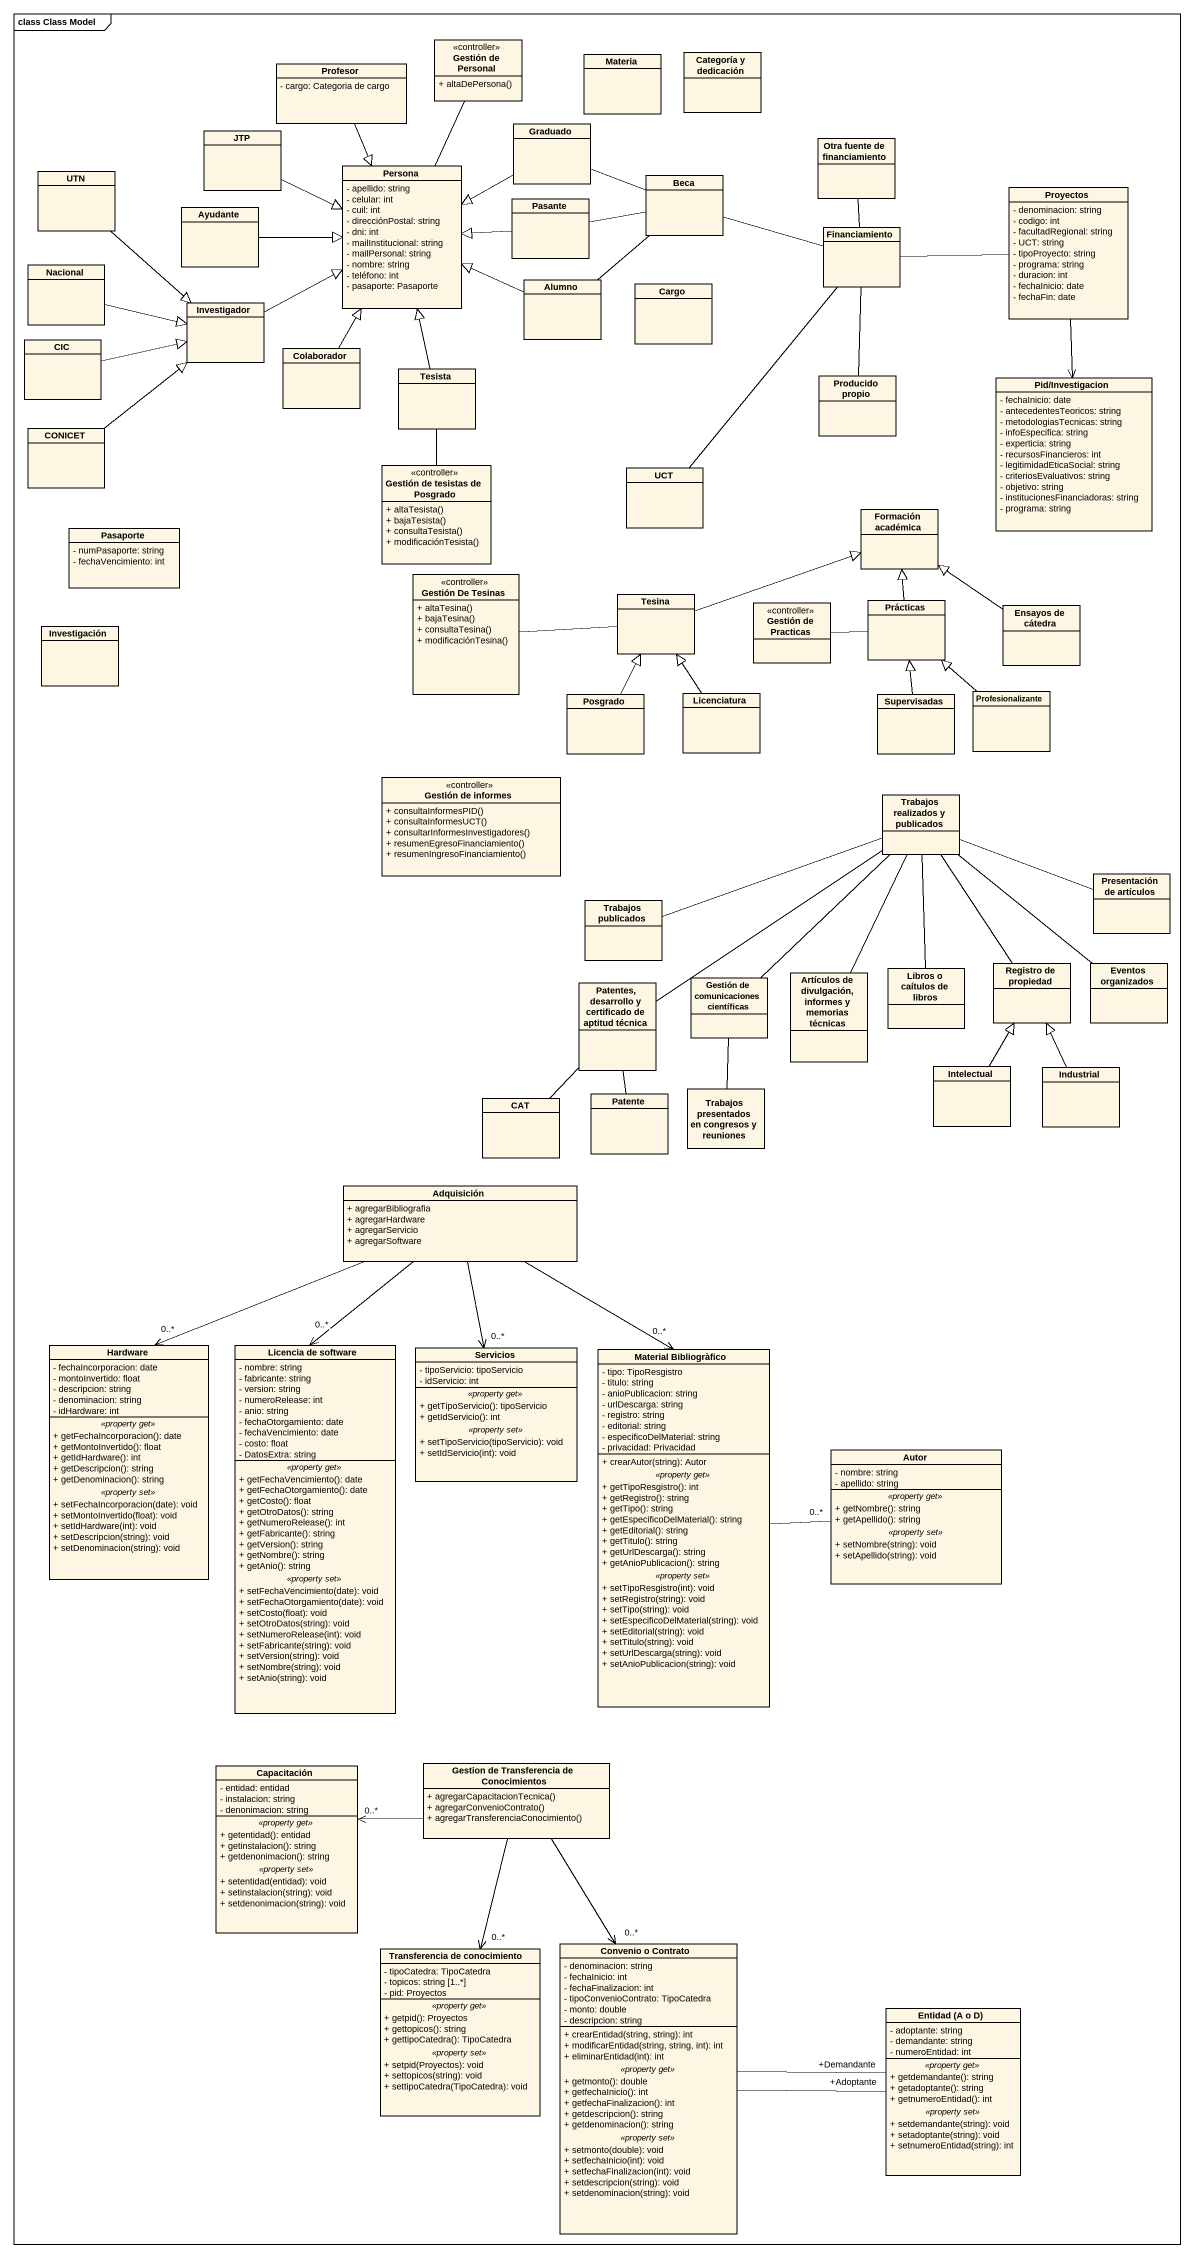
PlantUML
@startuml
mainframe class Class Model
hide circle
hide empty members
skinparam classAttributeIconSize 0
class "Gestión de Personal" as Gestión_de_Personal <<controller>> {
  + altaDePersona()
}
class Profesor {
  - cargo: Categoria de cargo
}
class Materia
class "Categoría y dedicación" as Categoría_y_dedicación
class JTP
class Graduado
class "Otra fuente de financiamiento" as Otra_fuente_de
class UTN
class Persona {
  - apellido: string
  - celular: int
  - cuil: int
  - direcciónPostal: string
  - dni: int
  - mailInstitucional: string
  - mailPersonal: string
  - nombre: string
  - teléfono: int
  - pasaporte: Pasaporte
}
class Pasante
class Beca
class Proyectos {
  - denominacion: string
  - codigo: int
  - facultadRegional: string
  - UCT: string
  - tipoProyecto: string
  - programa: string
  - duracion: int
  - fechaInicio: date
  - fechaFin: date
}
class Ayudante
class Financiamiento
class Nacional
class Investigador
class Alumno
class Cargo
class CIC
class Colaborador
class Tesista
class "Producido propio" as Producido_propio
class "Pid/Investigacion" as Pid_Investigacion {
  - fechaInicio: date
  - antecedentesTeoricos: string
  - metodologiasTecnicas: string
  - infoEspecifica: string
  - experticia: string
  - recursosFinancieros: int
  - legitimidadEticaSocial: string
  - criteriosEvaluativos: string
  - objetivo: string
  - institucionesFinanciadoras: string
  - programa: string
}
class CONICET
class "Gestión de tesistas de Posgrado" as Gestión_de_tesistas_de <<controller>> {
  + altaTesista()
  + bajaTesista()
  + consultaTesista()
  + modificaciónTesista()
}
class UCT
class "Formación académica" as Formación_académica
class Pasaporte {
  - numPasaporte: string
  - fechaVencimiento: int
}
class "Gestión De Tesinas" as Gestión_De_Tesinas <<controller>> {
  + altaTesina()
  + bajaTesina()
  + consultaTesina()
  + modificaciónTesina()
}
class Investigación
class Tesina
class "Gestión de Practicas" as Gestión_de_Practicas <<controller>>
class Prácticas
class "Ensayos de cátedra" as Ensayos_de_cátedra
class Posgrado
class Licenciatura
class Supervisadas
class Profesionalizante
class "Gestión de informes" as Gestión_de_informes <<controller>> {
  + consultaInformesPID()
  + consultaInformesUCT()
  + consultarInformesInvestigadores()
  + resumenEgresoFinanciamiento()
  + resumenIngresoFinanciamiento()
}
class "Trabajos realizados y publicados" as Trabajos_realizados_y
class "Presentación de artículos" as Presentación_de_artículos
class "Trabajos publicados" as Trabajos_publicados
class "Artículos de divulgación, informes y memorias técnicas" as Artículos_de_divulgación
class "Libros o caítulos de libros" as Libros_o_caítulos_de_libros
class "Registro de propiedad" as Registro_de_propiedad
class "Eventos organizados" as Eventos_organizados
class "Patentes, desarrollo y certificado de aptitud técnica" as Patentes_desarrollo_y
class "Gestión de comunicaciones científicas" as Gestión_de_comunicaciones
class "Trabajos presentados en congresos y reuniones" as Trabajos_presentados_en
class Intelectual
class Industrial
class CAT
class Patente
class Adquisición {
  + agregarBibliografia
  + agregarHardware
  + agregarServicio
  + agregarSoftware
}
class Hardware {
  - fechaIncorporacion: date
  - montoInvertido: float
  - descripcion: string
  - denominacion: string
  - idHardware: int
  .. <<property get>> ..
  + getFechaIncorporacion(): date
  + getMontoInvertido(): float
  + getIdHardware(): int
  + getDescripcion(): string
  + getDenominacion(): string
  .. <<property set>> ..
  + setFechaIncorporacion(date): void
  + setMontoInvertido(float): void
  + setIdHardware(int): void
  + setDescripcion(string): void
  + setDenominacion(string): void
}
class "Licencia de software" as Licencia_de_software {
  - nombre: string
  - fabricante: string
  - version: string
  - numeroRelease: int
  - anio: string
  - fechaOtorgamiento: date
  - fechaVencimiento: date
  - costo: float
  - DatosExtra: string
  .. <<property get>> ..
  + getFechaVencimiento(): date
  + getFechaOtorgamiento(): date
  + getCosto(): float
  + getOtroDatos(): string
  + getNumeroRelease(): int
  + getFabricante(): string
  + getVersion(): string
  + getNombre(): string
  + getAnio(): string
  .. <<property set>> ..
  + setFechaVencimiento(date): void
  + setFechaOtorgamiento(date): void
  + setCosto(float): void
  + setOtroDatos(string): void
  + setNumeroRelease(int): void
  + setFabricante(string): void
  + setVersion(string): void
  + setNombre(string): void
  + setAnio(string): void
}
class Servicios {
  - tipoServicio: tipoServicio
  - idServicio: int
  .. <<property get>> ..
  + getTipoServicio(): tipoServicio
  + getIdServicio(): int
  .. <<property set>> ..
  + setTipoServicio(tipoServicio): void
  + setIdServicio(int): void
}
class "Material Bibliogràfico" as Material_Bibliogràfico {
  - tipo: TipoResgistro
  - titulo: string
  - anioPublicacion: string
  - urlDescarga: string
  - registro: string
  - editorial: string
  - especificoDelMaterial: string
  - privacidad: Privacidad
  --
  + crearAutor(string): Autor
  .. <<property get>> ..
  + getTipoResgistro(): int
  + getRegistro(): string
  + getTipo(): string
  + getEspecificoDelMaterial(): string
  + getEditorial(): string
  + getTitulo(): string
  + getUrlDescarga(): string
  + getAnioPublicacion(): string
  .. <<property set>> ..
  + setTipoResgistro(int): void
  + setRegistro(string): void
  + setTipo(string): void
  + setEspecificoDelMaterial(string): void
  + setEditorial(string): void
  + setTitulo(string): void
  + setUrlDescarga(string): void
  + setAnioPublicacion(string): void
}
class Autor {
  - nombre: string
  - apellido: string
  .. <<property get>> ..
  + getNombre(): string
  + getApellido(): string
  .. <<property set>> ..
  + setNombre(string): void
  + setApellido(string): void
}
class Capacitación {
  - entidad: entidad
  - instalacion: string
  - denonimacion: string
  .. <<property get>> ..
  + getentidad(): entidad
  + getinstalacion(): string
  + getdenonimacion(): string
  .. <<property set>> ..
  + setentidad(entidad): void
  + setinstalacion(string): void
  + setdenonimacion(string): void
}
class "Gestion de Transferencia de Conocimientos" as Gestion_de_Transferencia_de {
  + agregarCapacitacionTecnica()
  + agregarConvenioContrato()
  + agregarTransferenciaConocimiento()
}
class "Transferencia de conocimiento" as Transferencia_de {
  - tipoCatedra: TipoCatedra
  - topicos: string [1..*]
  - pid: Proyectos
  .. <<property get>> ..
  + getpid(): Proyectos
  + gettopicos(): string
  + gettipoCatedra(): TipoCatedra
  .. <<property set>> ..
  + setpid(Proyectos): void
  + settopicos(string): void
  + settipoCatedra(TipoCatedra): void
}
class "Convenio o Contrato" as Convenio_o_Contrato {
  - denominacion: string
  - fechaInicio: int
  - fechaFinalizacion: int
  - tipoConvenioContrato: TipoCatedra
  - monto: double
  - descripcion: string
  --
  + crearEntidad(string, string): int
  + modificarEntidad(string, string, int): int
  + eliminarEntidad(int): int
  .. <<property get>> ..
  + getmonto(): double
  + getfechaInicio(): int
  + getfechaFinalizacion(): int
  + getdescripcion(): string
  + getdenominacion(): string
  .. <<property set>> ..
  + setmonto(double): void
  + setfechaInicio(int): void
  + setfechaFinalizacion(int): void
  + setdescripcion(string): void
  + setdenominacion(string): void
}
class "Entidad (A o D)" as Entidad_A_o_D {
  - adoptante: string
  - demandante: string
  - numeroEntidad: int
  .. <<property get>> ..
  + getdemandante(): string
  + getadoptante(): string
  + getnumeroEntidad(): int
  .. <<property set>> ..
  + setdemandante(string): void
  + setadoptante(string): void
  + setnumeroEntidad(string): int
}
Gestión_de_Personal -- Persona
Profesor --|> Persona
JTP -right-|> Persona
Graduado -left-|> Persona
UTN --|> Investigador
Pasante -left-|> Persona
Beca -left- Graduado
Beca -left- Pasante
Beca -right- Financiamiento
Beca -- Alumno
Proyectos --> Pid_Investigacion
Ayudante -right-|> Persona
Financiamiento -up- Otra_fuente_de
Financiamiento -right- Proyectos
Financiamiento -- Producido_propio
Financiamiento -- UCT
Nacional -right-|> Investigador
Investigador -right-|> Persona
Alumno -left-|> Persona
CIC -right-|> Investigador
Colaborador -up-|> Persona
Tesista -up-|> Persona
CONICET -up-|> Investigador
Gestión_de_tesistas_de -up- Tesista
Gestión_De_Tesinas -right- Tesina
Tesina -right-|> Formación_académica
Gestión_de_Practicas -right- Prácticas
Prácticas -up-|> Formación_académica
Ensayos_de_cátedra -up-|> Formación_académica
Posgrado -up-|> Tesina
Licenciatura -up-|> Tesina
Supervisadas -up-|> Prácticas
Profesionalizante -up-|> Prácticas
Trabajos_realizados_y -right- Presentación_de_artículos
Trabajos_realizados_y -left- Trabajos_publicados
Trabajos_realizados_y -- Artículos_de_divulgación
Trabajos_realizados_y -- Libros_o_caítulos_de_libros
Trabajos_realizados_y -- Registro_de_propiedad
Trabajos_realizados_y -- Eventos_organizados
Trabajos_realizados_y -- Patentes_desarrollo_y
Patentes_desarrollo_y -- CAT
Patentes_desarrollo_y -- Patente
Gestión_de_comunicaciones -up- Trabajos_realizados_y
Gestión_de_comunicaciones -- Trabajos_presentados_en
Intelectual -up-|> Registro_de_propiedad
Industrial -up-|> Registro_de_propiedad
Adquisición --> "0..*" Hardware
Adquisición --> "0..*" Licencia_de_software
Adquisición --> "0..*" Servicios
Adquisición --> "0..*" Material_Bibliogràfico
Autor "0..*" -left- Material_Bibliogràfico
Gestion_de_Transferencia_de -left-> "0..*" Capacitación
Gestion_de_Transferencia_de --> "0..*" Transferencia_de
Gestion_de_Transferencia_de --> "0..*" Convenio_o_Contrato
Convenio_o_Contrato -right- "+Adoptante" Entidad_A_o_D
Entidad_A_o_D "+Demandante" -left- Convenio_o_Contrato
@enduml
